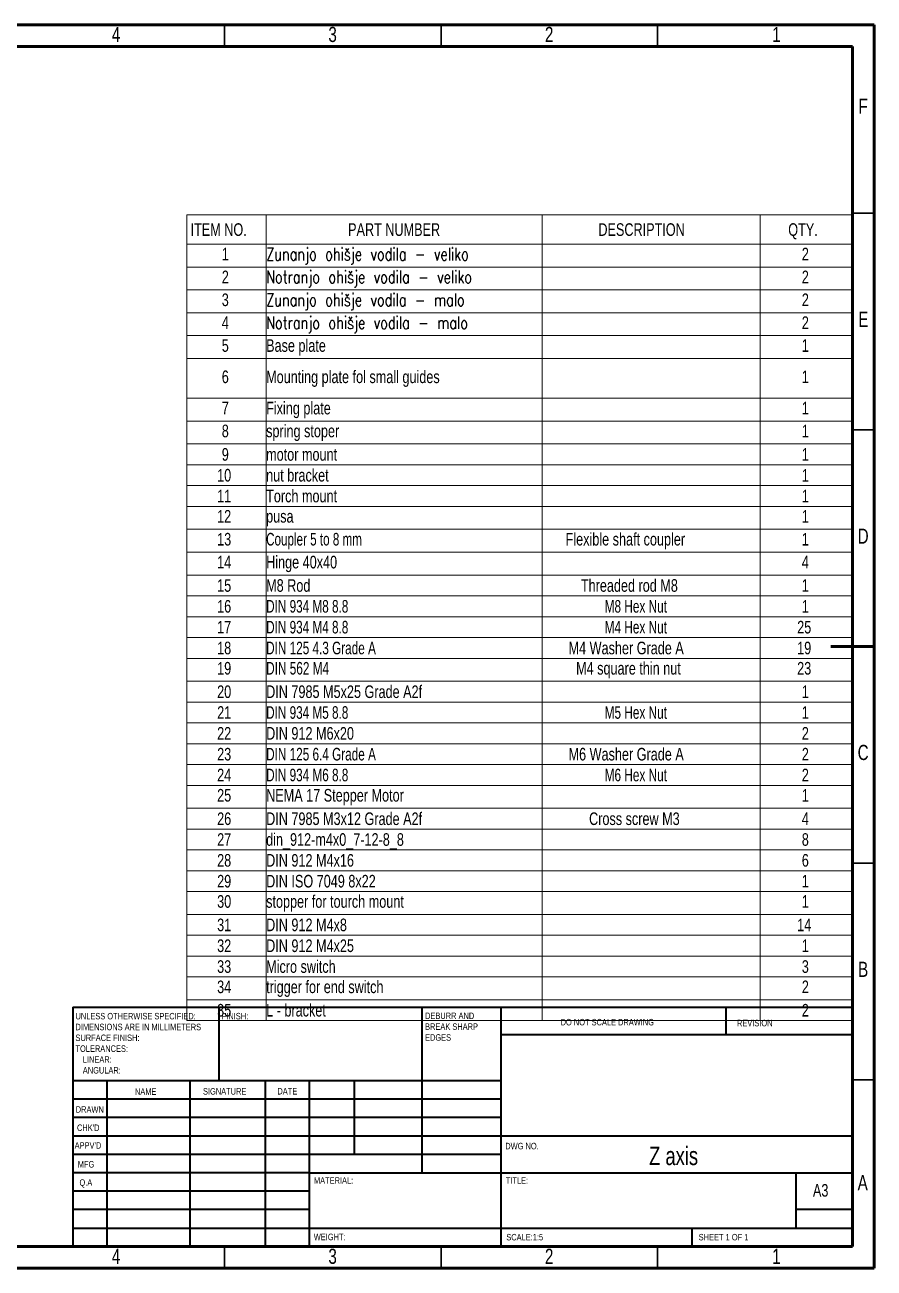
# Model space of a CAD drawing. Header units: millimetres. Extents: x 15 to 415, y 5 to 292.
# Drawn here: x 218.9 to 415, y 5 to 292 of the extents above; entities that cross this region are included whole.
import ezdxf

# ---------------------------------------------------------------- set-up
doc = ezdxf.new("R2010")
doc.units = ezdxf.units.MM
doc.styles.add('SLDTEXTSTYLE0', font='TXT', dxfattribs={"width": 0.75})
doc.styles.add('SLDTEXTSTYLE1', font='TXT', dxfattribs={"width": 0.686449})
doc.styles.add('SLDTEXTSTYLE2', font='TXT', dxfattribs={"width": 0.6875})
doc.styles.add('SLDTEXTSTYLE3', font='TXT', dxfattribs={"width": 0.75, "bigfont": 'bigfont'})
doc.styles.add('SLDTEXTSTYLE4', font='TXT', dxfattribs={"width": 0.691176})
doc.styles.add('SLDTEXTSTYLE5', font='TXT', dxfattribs={"width": 0.696429})
doc.styles.add('SLDTEXTSTYLE6', font='TXT', dxfattribs={"width": 0.7})
doc.styles.add('SLDTEXTSTYLE7', font='TXT', dxfattribs={"width": 0.697368})

# ---------------------------------------------------------------- blocks, each defined once
blk = doc.blocks.new('SW_NOTE_0')
at = {"color": 0, "linetype": 'Continuous', "lineweight": 0, "char_height": 1.5, "attachment_point": 1, "style": 'SLDTEXTSTYLE0'}
for s, insert in [('UNLESS OTHERWISE SPECIFIED:', (0, 1.93)), ('DIMENSIONS ARE IN MILLIMETERS', (0, -0.57)), ('TOLERANCES:', (0, -5.57)), ('SURFACE FINISH:', (0, -3.07)), ('LINEAR:', (1.69, -8.07)), ('ANGULAR:', (1.69, -10.57))]:
    blk.add_mtext(s, dxfattribs=dict(at, insert=insert))
blk = doc.blocks.new('SW_NOTE_1')
at = {"color": 0, "linetype": 'Continuous', "lineweight": 0, "char_height": 1.5, "attachment_point": 1, "style": 'SLDTEXTSTYLE0'}
for s, insert in [('DEBURR AND', (0, 1.93)), ('BREAK SHARP', (0, -0.57)), ('EDGES', (0, -3.07))]:
    blk.add_mtext(s, dxfattribs=dict(at, insert=insert))
blk = doc.blocks.new('SW_TABLEANNOTATION_0')
at = {"color": 0, "linetype": 'Continuous', "lineweight": 0}
for p, q in [((0, 0), (0, -185.98)), ((153.81, 0), (0, 0)), ((18.33, 0), (18.33, -6.73)), ((82.08, 0), (82.08, -6.73)), ((132.38, 0), (132.38, -6.73)), ((153.81, -185.98), (153.81, 0)), ((0, -6.73), (153.81, -6.73)), ((18.33, -6.73), (18.33, -185.98)), ((82.08, -6.73), (82.08, -185.98)), ((132.38, -6.73), (132.38, -185.98)), ((0, -12.01), (153.81, -12.01)), ((0, -17.29), (153.81, -17.29)), ((0, -22.57), (153.81, -22.57)), ((0, -27.85), (153.81, -27.85)), ((0, -33.13), (153.81, -33.13)), ((0, -42.29), (153.81, -42.29)), ((0, -47.57), (153.81, -47.57)), ((0, -52.85), (153.81, -52.85)), ((0, -57.66), (153.81, -57.66)), ((0, -62.47), (153.81, -62.47)), ((0, -67.28), (153.81, -67.28)), ((0, -72.56), (153.81, -72.56)), ((0, -77.84), (153.81, -77.84)), ((0, -83.12), (153.81, -83.12)), ((0, -87.93), (153.81, -87.93)), ((0, -92.73), (153.81, -92.73)), ((0, -97.54), (153.81, -97.54)), ((0, -102.35), (153.81, -102.35)), ((0, -107.63), (153.81, -107.63)), ((0, -112.44), (153.81, -112.44)), ((0, -117.25), (153.81, -117.25)), ((0, -122.05), (153.81, -122.05)), ((0, -126.86), (153.81, -126.86)), ((0, -131.67), (153.81, -131.67)), ((0, -136.95), (153.81, -136.95)), ((0, -141.76), (153.81, -141.76)), ((0, -146.57), (153.81, -146.57)), ((0, -151.38), (153.81, -151.38)), ((0, -156.18), (153.81, -156.18)), ((0, -161.46), (153.81, -161.46)), ((0, -166.27), (153.81, -166.27)), ((0, -171.08), (153.81, -171.08)), ((0, -175.89), (153.81, -175.89)), ((0, -181.17), (153.81, -181.17)), ((0, -185.98), (153.81, -185.98))]:
    blk.add_line(p, q, dxfattribs=at)
at = {"color": 0, "linetype": 'Continuous', "lineweight": 0, "attachment_point": 1}
for s, insert, char_height, style in [('ITEM NO.', (0.88, -1.91), 2.91, 'SLDTEXTSTYLE0'), ('PART NUMBER', (37.26, -1.91), 2.9104, 'SLDTEXTSTYLE0'), ('DESCRIPTION', (95.05, -1.91), 2.9104, 'SLDTEXTSTYLE0'), ('QTY.', (138.89, -1.91), 2.91, 'SLDTEXTSTYLE0'), ('1', (8.09, -7.56), 2.91, 'SLDTEXTSTYLE0'), ('Zunanjo ohišje vodila - veliko', (18.33, -7.56), 2.9104, 'SLDTEXTSTYLE3'), ('2', (142.02, -7.56), 2.91, 'SLDTEXTSTYLE0'), ('2', (8.09, -12.84), 2.91, 'SLDTEXTSTYLE0'), ('Notranjo ohišje vodila - veliko', (18.33, -12.84), 2.9104, 'SLDTEXTSTYLE3'), ('2', (142.02, -12.84), 2.91, 'SLDTEXTSTYLE0'), ('3', (8.09, -18.12), 2.91, 'SLDTEXTSTYLE0'), ('Zunanjo ohišje vodila - malo', (18.33, -18.12), 2.9104, 'SLDTEXTSTYLE3'), ('2', (142.02, -18.12), 2.91, 'SLDTEXTSTYLE0'), ('4', (8.09, -23.4), 2.91, 'SLDTEXTSTYLE0'), ('Notranjo ohišje vodila - malo', (18.33, -23.4), 2.9104, 'SLDTEXTSTYLE3'), ('2', (142.02, -23.4), 2.91, 'SLDTEXTSTYLE0'), ('5', (8.09, -28.68), 2.91, 'SLDTEXTSTYLE0'), ('Base plate', (18.33, -28.68), 2.91, 'SLDTEXTSTYLE0'), ('1', (142.02, -28.68), 2.91, 'SLDTEXTSTYLE0'), ('6', (8.09, -35.9), 2.91, 'SLDTEXTSTYLE0'), ('Mounting plate fol small guides', (18.33, -35.9), 2.9104, 'SLDTEXTSTYLE0'), ('1', (142.02, -35.9), 2.91, 'SLDTEXTSTYLE0'), ('Fixing plate', (18.33, -43.12), 2.9104, 'SLDTEXTSTYLE0'), ('7', (8.09, -43.12), 2.91, 'SLDTEXTSTYLE0'), ('1', (142.02, -43.12), 2.91, 'SLDTEXTSTYLE0'), ('8', (8.09, -48.4), 2.91, 'SLDTEXTSTYLE0'), ('spring stoper', (18.33, -48.4), 2.9104, 'SLDTEXTSTYLE0'), ('1', (142.02, -48.4), 2.91, 'SLDTEXTSTYLE0'), ('9', (8.09, -53.81), 2.91, 'SLDTEXTSTYLE0'), ('motor mount', (18.33, -53.81), 2.9104, 'SLDTEXTSTYLE0'), ('1', (142.02, -53.81), 2.91, 'SLDTEXTSTYLE0'), ('10', (7.02, -58.62), 2.91, 'SLDTEXTSTYLE0'), ('nut bracket', (18.33, -58.62), 2.9104, 'SLDTEXTSTYLE0'), ('1', (142.02, -58.62), 2.91, 'SLDTEXTSTYLE0'), ('11', (7.02, -63.42), 2.91, 'SLDTEXTSTYLE0'), ('Torch mount', (18.33, -63.42), 2.9104, 'SLDTEXTSTYLE0'), ('1', (142.02, -63.42), 2.91, 'SLDTEXTSTYLE0'), ('12', (7.02, -68.1), 2.91, 'SLDTEXTSTYLE0'), ('pusa', (18.33, -68.1), 2.91, 'SLDTEXTSTYLE0'), ('1', (142.02, -68.1), 2.91, 'SLDTEXTSTYLE0'), ('13', (7.02, -73.39), 2.91, 'SLDTEXTSTYLE0'), ('Coupler 5 to 8 mm', (18.33, -73.39), 2.9104, 'SLDTEXTSTYLE4'), ('Flexible shaft coupler', (87.48, -73.39), 2.9104, 'SLDTEXTSTYLE0'), ('1', (142.02, -73.39), 2.91, 'SLDTEXTSTYLE0'), ('14', (7.02, -78.67), 2.91, 'SLDTEXTSTYLE0'), ('Hinge 40x40', (18.33, -78.67), 2.9104, 'SLDTEXTSTYLE0'), ('4', (142.02, -78.67), 2.91, 'SLDTEXTSTYLE0'), ('15', (7.02, -84.07), 2.91, 'SLDTEXTSTYLE0'), ('M8 Rod', (18.33, -84.07), 2.91, 'SLDTEXTSTYLE0'), ('Threaded rod M8', (91.01, -84.07), 2.9104, 'SLDTEXTSTYLE0'), ('1', (142.02, -84.07), 2.91, 'SLDTEXTSTYLE0'), ('16', (7.02, -88.88), 2.91, 'SLDTEXTSTYLE0'), ('DIN 934 M8 8.8', (18.33, -88.88), 2.9104, 'SLDTEXTSTYLE5'), ('M8 Hex Nut', (96.5, -88.88), 2.91, 'SLDTEXTSTYLE6'), ('1', (142.02, -88.88), 2.91, 'SLDTEXTSTYLE0'), ('17', (7.02, -93.69), 2.91, 'SLDTEXTSTYLE0'), ('DIN 934 M4 8.8', (18.33, -93.69), 2.9104, 'SLDTEXTSTYLE5'), ('M4 Hex Nut', (96.5, -93.69), 2.91, 'SLDTEXTSTYLE6'), ('25', (140.95, -93.69), 2.91, 'SLDTEXTSTYLE0'), ('18', (7.02, -98.5), 2.91, 'SLDTEXTSTYLE0'), ('DIN 125 4.3 Grade A', (18.33, -98.5), 2.9104, 'SLDTEXTSTYLE7'), ('M4 Washer Grade A', (88.16, -98.5), 2.9104, 'SLDTEXTSTYLE0'), ('19', (140.95, -98.5), 2.91, 'SLDTEXTSTYLE0'), ('19', (7.02, -103.18), 2.91, 'SLDTEXTSTYLE0'), ('DIN 562 M4', (18.33, -103.18), 2.91, 'SLDTEXTSTYLE6'), ('M4 square thin nut', (89.9, -103.18), 2.9104, 'SLDTEXTSTYLE0'), ('23', (140.95, -103.18), 2.91, 'SLDTEXTSTYLE0'), ('20', (7.02, -108.59), 2.91, 'SLDTEXTSTYLE0'), ('DIN 7985 M5x25 Grade A2f', (18.33, -108.59), 2.9104, 'SLDTEXTSTYLE0'), ('1', (142.02, -108.59), 2.91, 'SLDTEXTSTYLE0'), ('21', (7.02, -113.39), 2.91, 'SLDTEXTSTYLE0'), ('DIN 934 M5 8.8', (18.33, -113.39), 2.9104, 'SLDTEXTSTYLE5'), ('M5 Hex Nut', (96.5, -113.39), 2.91, 'SLDTEXTSTYLE6'), ('1', (142.02, -113.39), 2.91, 'SLDTEXTSTYLE0'), ('22', (7.02, -118.2), 2.91, 'SLDTEXTSTYLE0'), ('DIN 912 M6x20', (18.33, -118.2), 2.9104, 'SLDTEXTSTYLE0'), ('2', (142.02, -118.2), 2.91, 'SLDTEXTSTYLE0'), ('23', (7.02, -123.01), 2.91, 'SLDTEXTSTYLE0'), ('DIN 125 6.4 Grade A', (18.33, -123.01), 2.9104, 'SLDTEXTSTYLE7'), ('M6 Washer Grade A', (88.16, -123.01), 2.9104, 'SLDTEXTSTYLE0'), ('2', (142.02, -123.01), 2.91, 'SLDTEXTSTYLE0'), ('24', (7.02, -127.82), 2.91, 'SLDTEXTSTYLE0'), ('DIN 934 M6 8.8', (18.33, -127.82), 2.9104, 'SLDTEXTSTYLE5'), ('M6 Hex Nut', (96.5, -127.82), 2.91, 'SLDTEXTSTYLE6'), ('2', (142.02, -127.82), 2.91, 'SLDTEXTSTYLE0'), ('25', (7.02, -132.5), 2.91, 'SLDTEXTSTYLE0'), ('NEMA 17 Stepper Motor', (18.33, -132.5), 2.9104, 'SLDTEXTSTYLE0'), ('1', (142.02, -132.5), 2.91, 'SLDTEXTSTYLE0'), ('DIN 7985 M3x12 Grade A2f', (18.33, -137.91), 2.9104, 'SLDTEXTSTYLE0'), ('26', (7.02, -137.91), 2.91, 'SLDTEXTSTYLE0'), ('Cross screw M3', (92.9, -137.91), 2.9104, 'SLDTEXTSTYLE0'), ('4', (142.02, -137.91), 2.91, 'SLDTEXTSTYLE0'), ('27', (7.02, -142.71), 2.91, 'SLDTEXTSTYLE0'), ('din_912-m4x0_7-12-8_8', (18.33, -142.71), 2.9104, 'SLDTEXTSTYLE0'), ('8', (142.02, -142.71), 2.91, 'SLDTEXTSTYLE0'), ('28', (7.02, -147.52), 2.91, 'SLDTEXTSTYLE0'), ('DIN 912 M4x16', (18.33, -147.52), 2.9104, 'SLDTEXTSTYLE0'), ('6', (142.02, -147.52), 2.91, 'SLDTEXTSTYLE0'), ('29', (7.02, -152.33), 2.91, 'SLDTEXTSTYLE0'), ('DIN ISO 7049 8x22', (18.33, -152.33), 2.9104, 'SLDTEXTSTYLE0'), ('1', (142.02, -152.33), 2.91, 'SLDTEXTSTYLE0'), ('30', (7.02, -157.01), 2.91, 'SLDTEXTSTYLE0'), ('stopper for tourch mount', (18.33, -157.01), 2.9104, 'SLDTEXTSTYLE0'), ('1', (142.02, -157.01), 2.91, 'SLDTEXTSTYLE0'), ('31', (7.02, -162.42), 2.91, 'SLDTEXTSTYLE0'), ('DIN 912 M4x8', (18.33, -162.42), 2.9104, 'SLDTEXTSTYLE0'), ('14', (140.95, -162.42), 2.91, 'SLDTEXTSTYLE0'), ('32', (7.02, -167.23), 2.91, 'SLDTEXTSTYLE0'), ('DIN 912 M4x25', (18.33, -167.23), 2.9104, 'SLDTEXTSTYLE0'), ('1', (142.02, -167.23), 2.91, 'SLDTEXTSTYLE0'), ('33', (7.02, -172.04), 2.91, 'SLDTEXTSTYLE0'), ('Micro switch', (18.33, -172.04), 2.9104, 'SLDTEXTSTYLE0'), ('3', (142.02, -172.04), 2.91, 'SLDTEXTSTYLE0'), ('34', (7.02, -176.72), 2.91, 'SLDTEXTSTYLE0'), ('trigger for end switch', (18.33, -176.72), 2.9104, 'SLDTEXTSTYLE0'), ('2', (142.02, -176.72), 2.91, 'SLDTEXTSTYLE0'), ('35', (7.02, -182.12), 2.91, 'SLDTEXTSTYLE0'), ('L - bracket', (18.33, -182.12), 2.9104, 'SLDTEXTSTYLE0'), ('2', (142.02, -182.12), 2.91, 'SLDTEXTSTYLE0')]:
    blk.add_mtext(s, dxfattribs=dict(at, insert=insert, char_height=char_height, style=style))

msp = doc.modelspace()

# ---------------------------------------------------------------- linework, layer by layer
at = {"color": 7, "linetype": 'Continuous', "lineweight": 60}
for p, q in [((15, 292), (415, 292)), ((415, 292), (415, 5)), ((20, 287), (410, 287)), ((410, 287), (410, 10)), ((415, 148.5), (405, 148.5)), ((410, 65.25), (410, 10)), ((410, 10), (20, 10)), ((410, 10), (222.8, 10)), ((415, 5), (15, 5))]:
    msp.add_line(p, q, dxfattribs=at)
at = {"color": 7, "linetype": 'Continuous', "lineweight": 30}
for p, q in [((265, 292), (265, 287)), ((315, 292), (315, 287)), ((365, 292), (365, 287)), ((415, 248.5), (410, 248.5)), ((415, 198.5), (410, 198.5)), ((415, 98.5), (410, 98.5)), ((415, 48.5), (410, 48.5)), ((265, 5), (265, 10)), ((315, 5), (315, 10)), ((365, 5), (365, 10))]:
    msp.add_line(p, q, dxfattribs=at)
at = {"color": 7, "linetype": 'Continuous', "lineweight": 40}
for p, q in [((230, 65.25), (410, 65.25)), ((230, 65.25), (230, 10)), ((263.8, 48.25), (263.8, 65.25)), ((310.6, 65.25), (310.6, 27)), ((328.8, 65.25), (328.8, 10)), ((380.8, 58.88), (380.8, 65.25)), ((410, 58.88), (328.8, 58.88)), ((328.8, 48.25), (230, 48.25)), ((237.8, 48.25), (237.8, 10)), ((256.99, 48.25), (256.99, 10)), ((274.4, 48.25), (274.4, 10)), ((284.6, 10), (284.6, 48.25)), ((295, 31.25), (295, 48.25)), ((328.8, 44), (230, 44)), ((328.8, 39.75), (230, 39.75)), ((410, 35.5), (230, 35.5)), ((328.8, 31.25), (230, 31.25)), ((284.6, 27), (230, 27)), ((284.6, 27), (410, 27)), ((397, 14.25), (397, 27)), ((284.6, 22.75), (230, 22.75)), ((284.6, 18.5), (230, 18.5)), ((410, 18.5), (397, 18.5)), ((230, 14.25), (410, 14.25)), ((373, 10), (373, 14.25))]:
    msp.add_line(p, q, dxfattribs=at)

# ---------------------------------------------------------------- block references
at = {"color": 7, "linetype": 'Continuous', "lineweight": 0}
for name, p in [('SW_TABLEANNOTATION_0', (256.28, 248.11)), ('SW_NOTE_0', (230.59, 61.99)), ('SW_NOTE_1', (311.31, 62.07))]:
    msp.add_blockref(name, p, dxfattribs=at)

# ---------------------------------------------------------------- texts
for s, insert, char_height, attachment_point, style in [('4', (239.96, 291.54), 3.5, 2, 'SLDTEXTSTYLE0'), ('3', (289.96, 291.54), 3.5, 2, 'SLDTEXTSTYLE0'), ('2', (339.96, 291.54), 3.5, 2, 'SLDTEXTSTYLE0'), ('1', (392.46, 291.54), 3.5, 2, 'SLDTEXTSTYLE0'), ('F', (412.46, 274.98), 3.5, 2, 'SLDTEXTSTYLE0'), ('E', (412.51, 225.79), 3.5, 2, 'SLDTEXTSTYLE0'), ('D', (412.46, 175.73), 3.5, 2, 'SLDTEXTSTYLE0'), ('C', (412.46, 125.79), 3.5, 2, 'SLDTEXTSTYLE0'), ('B', (412.47, 75.73), 3.5, 2, 'SLDTEXTSTYLE0'), ('FINISH:', (264.37, 63.92), 1.5, 1, 'SLDTEXTSTYLE0'), ('DO NOT SCALE DRAWING', (342.61, 62.53), 1.5, 1, 'SLDTEXTSTYLE0'), ('REVISION', (383.33, 62.33), 1.5, 1, 'SLDTEXTSTYLE0'), ('NAME', (244.32, 46.5), 1.5, 1, 'SLDTEXTSTYLE0'), ('SIGNATURE', (260.03, 46.56), 1.5, 1, 'SLDTEXTSTYLE0'), ('DATE', (277.21, 46.58), 1.5, 1, 'SLDTEXTSTYLE0'), ('DRAWN', (230.64, 42.38), 1.5, 1, 'SLDTEXTSTYLE1'), ("CHK'D", (230.94, 38.16), 1.5, 1, 'SLDTEXTSTYLE0'), ("APPV'D", (230.4, 34.07), 1.5, 1, 'SLDTEXTSTYLE0'), ('DWG NO.', (329.83, 33.93), 1.5, 1, 'SLDTEXTSTYLE0'), ('Z axis', (368.69, 33.02), 4.233, 2, 'SLDTEXTSTYLE0'), ('MFG', (231.12, 29.72), 1.5, 1, 'SLDTEXTSTYLE0'), ('MATERIAL:', (285.65, 25.99), 1.5, 1, 'SLDTEXTSTYLE0'), ('TITLE:', (329.95, 25.99), 1.5, 1, 'SLDTEXTSTYLE0'), ('A', (412.36, 26.48), 3.5, 2, 'SLDTEXTSTYLE0'), ('Q.A', (231.51, 25.5), 1.5, 1, 'SLDTEXTSTYLE0'), ('A3', (400.87, 24.41), 2.91, 1, 'SLDTEXTSTYLE0'), ('WEIGHT:', (285.62, 12.95), 1.499, 1, 'SLDTEXTSTYLE0'), ('SCALE:1:5', (330.07, 12.9), 1.5, 1, 'SLDTEXTSTYLE0'), ('SHEET 1 OF 1', (374.48, 12.9), 1.5, 1, 'SLDTEXTSTYLE2'), ('4', (239.96, 9.48), 3.5, 2, 'SLDTEXTSTYLE0'), ('3', (289.96, 9.48), 3.5, 2, 'SLDTEXTSTYLE0'), ('2', (339.96, 9.48), 3.5, 2, 'SLDTEXTSTYLE0'), ('1', (392.46, 9.48), 3.5, 2, 'SLDTEXTSTYLE0')]:
    msp.add_mtext(s, dxfattribs=dict(at, insert=insert, char_height=char_height, attachment_point=attachment_point, style=style))

doc.saveas('drawing.dxf')
